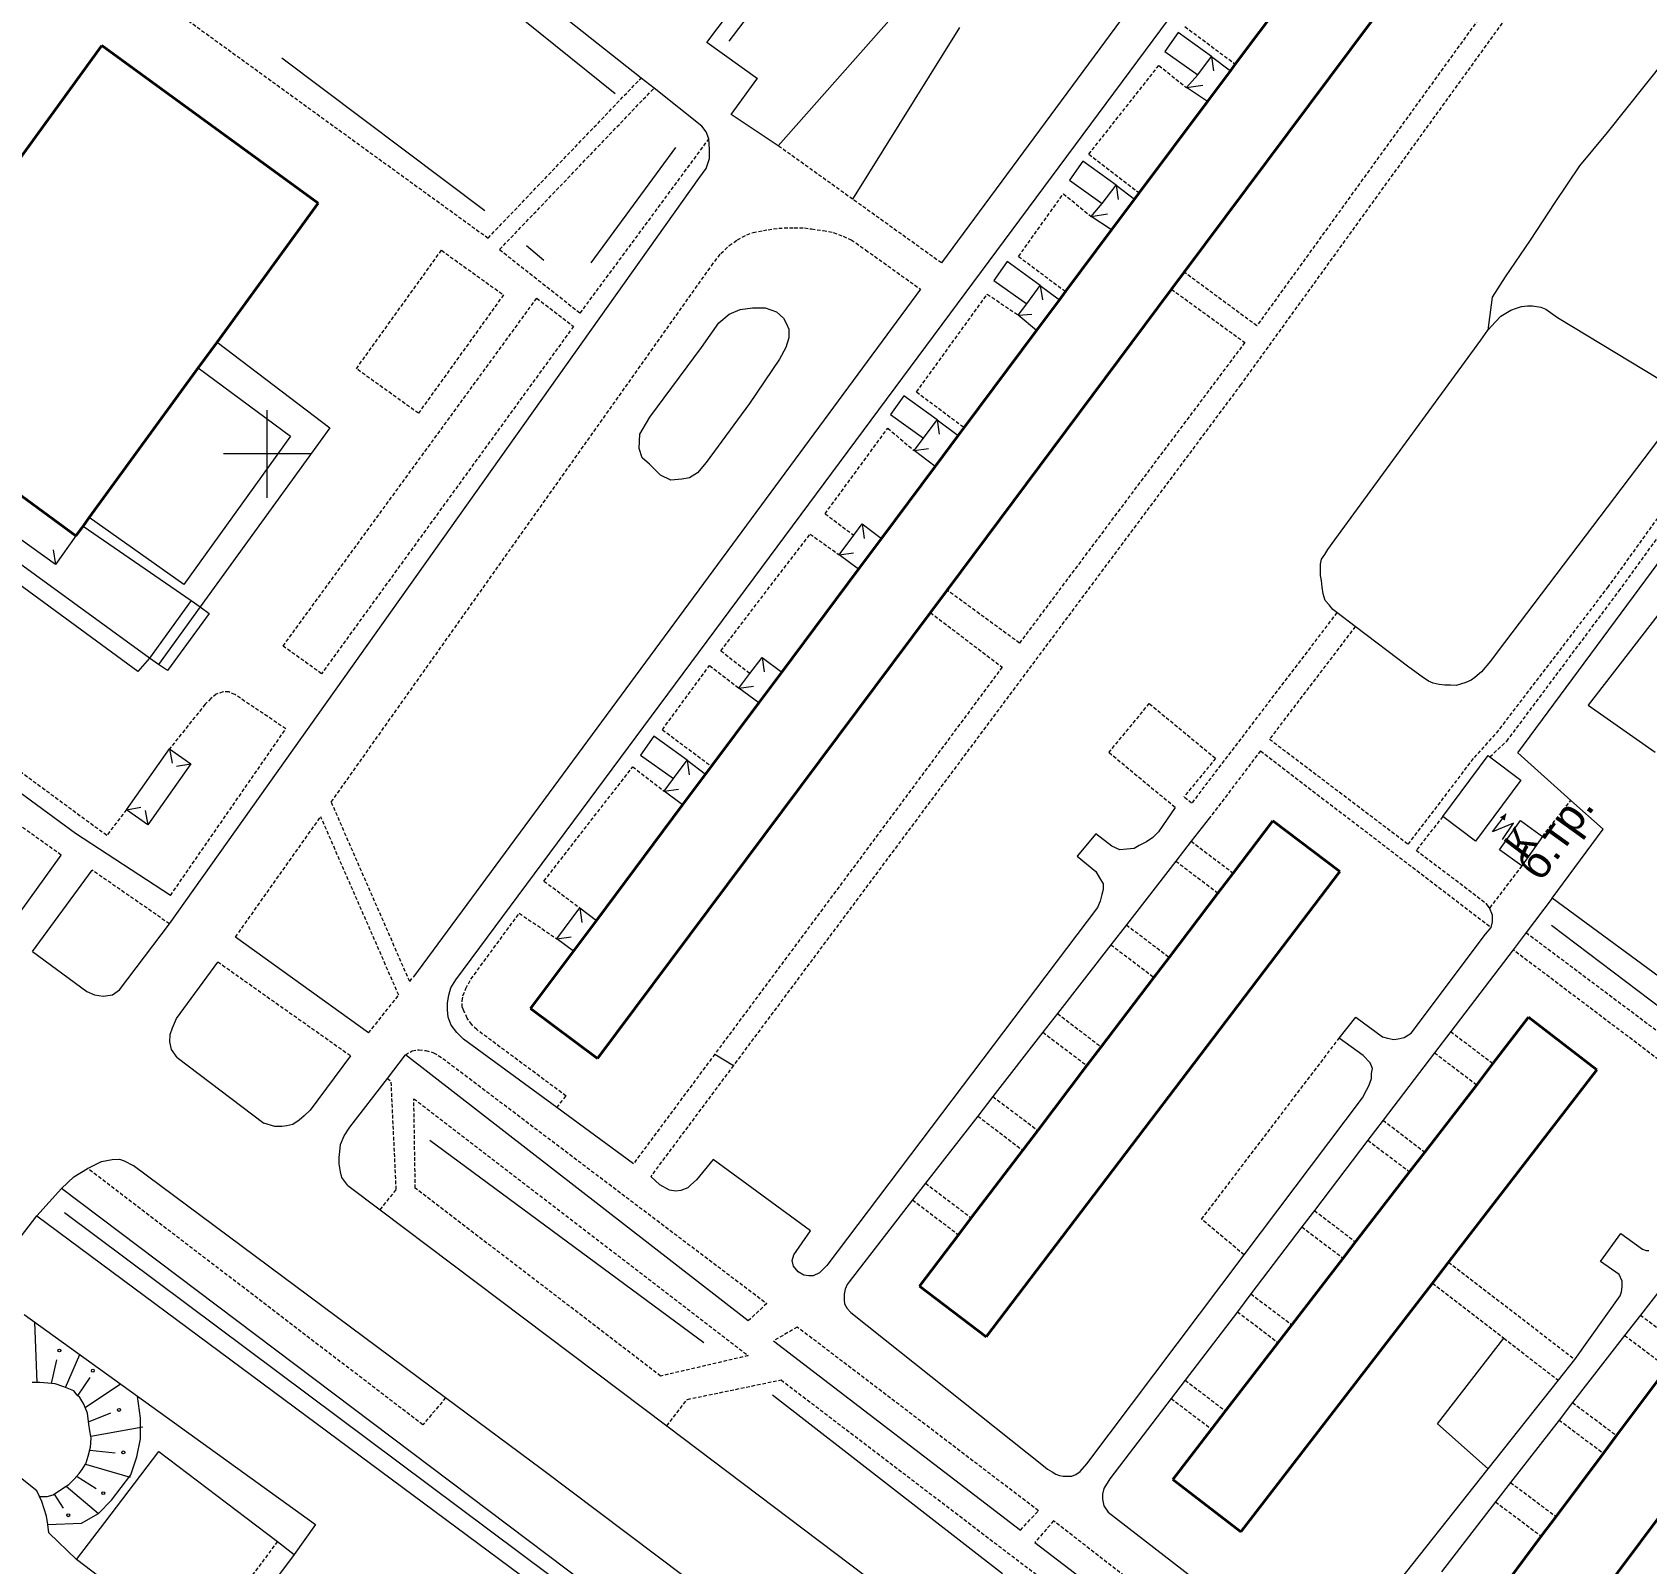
# Model space of a CAD drawing. Extents: x 1000 to 4000, y -5000 to -1000.
# Drawn here: x 1167.8 to 1389.1, y -2352.1 to -2142.2 of the extents above; entities that cross this region are included whole.
import ezdxf
from ezdxf.enums import TextEntityAlignment as Align

# ---------------------------------------------------------------- set-up
doc = ezdxf.new("R2010")
doc.units = 0
doc.header["$MEASUREMENT"] = 0
doc.linetypes.add('DASHED', pattern=[0.75, 0.5, -0.25])
for name, color, linetype in [('1', 7, 'CONTINUOUS'), ('11', 7, 'CONTINUOUS'), ('16', 7, 'CONTINUOUS'), ('17', 7, 'CONTINUOUS'), ('24', 7, 'CONTINUOUS'), ('25', 7, 'CONTINUOUS'), ('37', 7, 'CONTINUOUS'), ('40', 7, 'CONTINUOUS'), ('6', 7, 'CONTINUOUS'), ('7', 7, 'CONTINUOUS')]:
    doc.layers.add(name, color=color, linetype=linetype)
doc.styles.get("Standard").update_dxf_attribs({"font": 'txt', "height": 0.2})

msp = doc.modelspace()

# ---------------------------------------------------------------- linework, layer by layer
at = {"layer": '1', "color": 253, "linetype": 'Continuous', "lineweight": 0}
for p, q in [((1200, -2206.06), (1200, -2194.02)), ((1205.96, -2200), (1194.04, -2200))]:
    msp.add_line(p, q, dxfattribs=at)
at = {"layer": '11', "color": 253, "linetype": 'Continuous', "lineweight": 0}
for p, q in [((1270.07, -2157.81), (1292.95, -2131.93)), ((1371.41, -2240.99), (1436.07, -2153.61)), ((1368.38, -2181.91), (1369.08, -2181.14)), ((1369.08, -2181.14), (1369.77, -2180.73)), ((1369.77, -2180.73), (1370.47, -2180.31)), ((1370.47, -2180.31), (1371.23, -2180.03)), ((1371.23, -2180.03), (1371.93, -2179.82)), ((1371.93, -2179.82), (1372.76, -2179.75)), ((1372.76, -2179.75), (1373.46, -2179.75)), ((1373.46, -2179.75), (1374.57, -2179.89)), ((1374.57, -2179.89), (1375.27, -2180.17)), ((1375.27, -2180.17), (1376.87, -2181.35)), ((1376.87, -2181.35), (1388.89, -2188.59)), ((1366.36, -2184.42), (1367.31, -2183.06)), ((1367.31, -2183.06), (1368.38, -2181.91)), ((1346.35, -2211.8), (1366.36, -2184.42)), ((1190.56, -2188.24), (1203.19, -2197.58)), ((1388.89, -2188.59), (1390.63, -2189.64)), ((1203.19, -2197.58), (1188.57, -2217.92)), ((1390.7, -2198.06), (1368.61, -2227.17)), ((1188.57, -2217.92), (1175.62, -2208.74)), ((1345.37, -2213.12), (1346.35, -2211.8)), ((1344.4, -2215.14), (1344.54, -2214.45)), ((1344.54, -2214.45), (1344.96, -2213.82)), ((1344.96, -2213.82), (1345.37, -2213.12)), ((1344.4, -2216.12), (1344.4, -2215.14)), ((1344.4, -2216.68), (1344.4, -2216.12)), ((1344.54, -2217.37), (1344.4, -2216.68)), ((1344.61, -2218.28), (1344.54, -2217.37)), ((1344.75, -2219.18), (1344.61, -2218.28)), ((1345.03, -2220.09), (1344.75, -2219.18)), ((1345.58, -2220.72), (1345.03, -2220.09)), ((1346.07, -2221.34), (1345.58, -2220.72)), ((1346.63, -2221.77), (1346.07, -2221.34)), ((1349.15, -2223.68), (1346.63, -2221.77)), ((1356.49, -2229.26), (1349.15, -2223.68)), ((1368.61, -2227.17), (1367.7, -2228.43)), ((1358.3, -2230.59), (1356.49, -2229.26)), ((1366.44, -2229.89), (1365.54, -2230.66)), ((1367.7, -2228.43), (1366.44, -2229.89)), ((1359.21, -2231.14), (1358.3, -2230.59)), ((1359.83, -2231.42), (1359.21, -2231.14)), ((1360.67, -2231.63), (1359.83, -2231.42)), ((1361.43, -2231.7), (1360.67, -2231.63)), ((1362.2, -2231.7), (1361.43, -2231.7)), ((1362.97, -2231.77), (1362.2, -2231.7)), ((1363.59, -2231.56), (1362.97, -2231.77)), ((1364.29, -2231.35), (1363.59, -2231.56)), ((1365.05, -2231.01), (1364.29, -2231.35)), ((1365.54, -2230.66), (1365.05, -2231.01)), ((1378.7, -2247.5), (1371.41, -2240.99)), ((1383.11, -2251.44), (1378.7, -2247.5)), ((1376.16, -2260.88), (1383.11, -2251.44)), ((1394.24, -2274.21), (1376.16, -2260.88)), ((1168.44, -2342.1), (1159.74, -2335.2)), ((1177.75, -2346.43), (1185.15, -2336.7)), ((1185.15, -2336.7), (1197.09, -2345.78)), ((1168.8, -2342.91), (1168.44, -2342.1)), ((1169.1, -2343.59), (1168.8, -2342.91)), ((1169.76, -2345.58), (1169.1, -2343.59)), ((1169.93, -2346.74), (1169.76, -2345.58)), ((1170.09, -2347.89), (1169.93, -2346.74)), ((1173.89, -2351.51), (1177.75, -2346.43)), ((1197.09, -2345.78), (1201.41, -2349.07)), ((1201.41, -2349.07), (1203.73, -2350.84)), ((1190.28, -2363.99), (1173.89, -2351.51)), ((1203.73, -2350.84), (1201.13, -2354.27))]:
    msp.add_line(p, q, dxfattribs=at)
at = {"layer": '16', "color": 253, "linetype": 'Continuous', "lineweight": 0}
for p, q in [((1367.98, -2251.81), (1369.85, -2249.33)), ((1368.9, -2254.26), (1371.78, -2250.26)), ((1371.78, -2250.26), (1374.82, -2252.44)), ((1370.83, -2250.61), (1367.98, -2251.81)), ((1369.33, -2252.86), (1370.83, -2250.61)), ((1374.82, -2252.44), (1371.98, -2256.47)), ((1371.98, -2256.47), (1368.9, -2254.26))]:
    msp.add_line(p, q, dxfattribs=at)
msp.add_solid([(1369.85, -2249.33), (1369.63, -2250.27), (1368.99, -2249.81)], dxfattribs=at)
at = {"layer": '24', "color": 253, "linetype": 'Continuous', "lineweight": 0}
for p, q in [((1251.26, -2148.51), (1198.2, -2106.59)), ((1225.89, -2272.09), (1350.29, -2104.47)), ((1260.25, -2143.65), (1277.19, -2121.24)), ((1328.95, -2124.4), (1292.42, -2173.85)), ((1267.23, -2148.63), (1260.25, -2143.65)), ((1324.88, -2142.28), (1323.05, -2144.87)), ((1329.44, -2145.56), (1324.88, -2142.28)), ((1323.05, -2144.87), (1327.56, -2148.08)), ((1253.03, -2149.9), (1251.26, -2148.51)), ((1263.59, -2153.5), (1267.14, -2148.66)), ((1267.14, -2148.66), (1267.23, -2148.63)), ((1259.59, -2155.09), (1253.03, -2149.9)), ((1260.18, -2155.88), (1259.59, -2155.09)), ((1270.07, -2157.81), (1263.59, -2153.5)), ((1260.55, -2156.86), (1260.18, -2155.88)), ((1260.65, -2158.25), (1260.55, -2156.86)), ((1260.18, -2160.92), (1260.62, -2159.53)), ((1260.62, -2159.53), (1260.65, -2158.25)), ((1259.19, -2162.3), (1260.18, -2160.92)), ((1311.81, -2159.91), (1309.97, -2162.51)), ((1316.36, -2163.2), (1311.81, -2159.91)), ((1186.62, -2264.42), (1259.19, -2162.3)), ((1309.97, -2162.51), (1314.48, -2165.72)), ((1301.43, -2173.65), (1299.6, -2176.25)), ((1305.98, -2176.94), (1301.43, -2173.65)), ((1299.6, -2176.25), (1304.11, -2179.46)), ((1289.54, -2177.43), (1220.05, -2271.67)), ((1193.14, -2184.71), (1208.61, -2196.47)), ((1287.27, -2192.04), (1285.44, -2194.64)), ((1291.83, -2195.33), (1287.27, -2192.04)), ((1285.44, -2194.64), (1289.95, -2197.85)), ((1208.61, -2196.47), (1190.84, -2220.99)), ((1183.89, -2228.03), (1159.24, -2210.11)), ((1174.77, -2209.9), (1189.6, -2220.09)), ((1182.27, -2229.83), (1157.73, -2211.87)), ((1189.6, -2220.09), (1190.84, -2220.99)), ((1183.89, -2228.03), (1182.27, -2229.83)), ((1173.73, -2252.02), (1148.1, -2233.22)), ((1253.01, -2238.71), (1251.18, -2241.31)), ((1257.57, -2242), (1253.01, -2238.71)), ((1251.18, -2241.31), (1255.69, -2244.52)), ((1361.13, -2249.71), (1367.37, -2241.36)), ((1367.37, -2241.36), (1367.6, -2241.53)), ((1367.6, -2241.53), (1371.86, -2244.71)), ((1371.86, -2244.71), (1365.62, -2253.07)), ((1324.45, -2248.47), (1322.2, -2251.8)), ((1329.19, -2249.87), (1326.67, -2253.1)), ((1365.62, -2253.07), (1361.13, -2249.71)), ((1186.76, -2260.53), (1173.73, -2252.02)), ((1313.6, -2252.09), (1311.03, -2255.16)), ((1315.77, -2253.77), (1313.6, -2252.09)), ((1321.4, -2252.59), (1320.52, -2253.18)), ((1322.2, -2251.8), (1321.4, -2252.59)), ((1316.86, -2254.27), (1315.77, -2253.77)), ((1317.85, -2254.17), (1316.86, -2254.27)), ((1318.84, -2254.07), (1317.85, -2254.17)), ((1319.53, -2253.68), (1318.84, -2254.07)), ((1320.52, -2253.18), (1319.53, -2253.68)), ((1326.67, -2253.1), (1324.56, -2255.82)), ((1164.18, -2265.55), (1171.78, -2254.99)), ((1167.84, -2268.22), (1176.02, -2257.07)), ((1311.03, -2255.16), (1313.6, -2257.24)), ((1324.56, -2255.82), (1317.78, -2264.55)), ((1313.6, -2257.24), (1314.09, -2258.13)), ((1314.09, -2258.13), (1314.59, -2258.92)), ((1314.59, -2258.92), (1314.59, -2259.71)), ((1314.19, -2261.29), (1313.8, -2262.18)), ((1314.39, -2260.4), (1314.19, -2261.29)), ((1314.59, -2259.71), (1314.39, -2260.4)), ((1376.16, -2260.88), (1372.56, -2265.61)), ((1313.8, -2262.18), (1276.73, -2311.25)), ((1367.57, -2262.24), (1367.11, -2261.61)), ((1367.96, -2263.22), (1367.57, -2262.24)), ((1367.96, -2264.12), (1367.96, -2263.22)), ((1179.79, -2273.46), (1186.62, -2264.42)), ((1317.78, -2264.55), (1315.66, -2267.28)), ((1356.83, -2279.39), (1367.02, -2265.82)), ((1367.02, -2265.82), (1367.77, -2264.91)), ((1367.77, -2264.91), (1367.96, -2264.12)), ((1372.56, -2265.61), (1370.77, -2267.96)), ((1213.91, -2279.37), (1195.67, -2266.22)), ((1315.66, -2267.28), (1308.33, -2276.71)), ((1370.77, -2267.96), (1362.23, -2279.17)), ((1167.84, -2268.22), (1175.3, -2273.71)), ((1187.6, -2277.37), (1193.23, -2269.66)), ((1225.2, -2273.18), (1225.89, -2272.09)), ((1175.3, -2273.71), (1176.34, -2274.15)), ((1176.34, -2274.15), (1177.55, -2274.32)), ((1177.55, -2274.32), (1178.81, -2274.15)), ((1178.81, -2274.15), (1179.79, -2273.46)), ((1224.71, -2275.26), (1224.91, -2274.17)), ((1224.91, -2274.17), (1225.2, -2273.18)), ((1224.72, -2276.2), (1224.71, -2275.26)), ((1224.82, -2277.19), (1224.72, -2276.2)), ((1308.33, -2276.71), (1306.34, -2279.27)), ((1186.72, -2279.59), (1187.01, -2278.66)), ((1187.01, -2278.66), (1187.6, -2277.37)), ((1225.23, -2278.3), (1224.82, -2277.19)), ((1226.02, -2279.29), (1225.23, -2278.3)), ((1346.95, -2280.08), (1349.22, -2277.22)), ((1349.22, -2277.22), (1352.87, -2279.89)), ((1362.23, -2279.17), (1360.01, -2282.08)), ((1186.66, -2280.59), (1186.72, -2279.59)), ((1186.91, -2281.62), (1186.66, -2280.59)), ((1226.93, -2280.2), (1226.02, -2279.29)), ((1239.72, -2289.59), (1226.93, -2280.2)), ((1306.34, -2279.27), (1299.49, -2288.08)), ((1350.21, -2282.46), (1346.95, -2280.08)), ((1352.87, -2279.89), (1353.57, -2280.08)), ((1353.57, -2280.08), (1354.45, -2280.28)), ((1354.45, -2280.28), (1355.05, -2280.18)), ((1355.05, -2280.18), (1355.84, -2279.98)), ((1355.84, -2279.98), (1356.83, -2279.39)), ((1187.65, -2282.74), (1186.91, -2281.62)), ((1187.65, -2282.74), (1199.54, -2291.71)), ((1211.41, -2282.51), (1205.88, -2289.93)), ((1216.48, -2285.59), (1218.95, -2282.37)), ((1265.92, -2318.82), (1218.95, -2282.37)), ((1261.37, -2282.26), (1263.92, -2283.82)), ((1351.19, -2283.45), (1350.21, -2282.46)), ((1351.49, -2284.24), (1351.19, -2283.45)), ((1360.01, -2282.08), (1352.96, -2291.34)), ((1211.34, -2292.26), (1216.48, -2285.59)), ((1351, -2286.61), (1351.39, -2285.62)), ((1351.39, -2284.93), (1351.49, -2284.24)), ((1351.39, -2285.62), (1351.39, -2284.93)), ((1350.12, -2288.27), (1350.7, -2287.2)), ((1350.7, -2287.2), (1351, -2286.61)), ((1205.88, -2289.93), (1205.09, -2290.72)), ((1250.21, -2297.29), (1239.72, -2289.59)), ((1299.49, -2288.08), (1297.41, -2290.76)), ((1333.91, -2309.78), (1350.12, -2288.27)), ((1201.04, -2292.21), (1199.54, -2291.71)), ((1202.02, -2292.21), (1201.04, -2292.21)), ((1202.71, -2292.11), (1202.02, -2292.21)), ((1203.51, -2291.91), (1202.71, -2292.11)), ((1204.39, -2291.32), (1203.51, -2291.91)), ((1205.09, -2290.72), (1204.39, -2291.32)), ((1210.55, -2293.45), (1211.34, -2292.26)), ((1297.41, -2290.76), (1290.26, -2299.96)), ((1352.96, -2291.34), (1350.88, -2294.07)), ((1209.96, -2295.62), (1210.06, -2294.64)), ((1210.06, -2294.64), (1210.55, -2293.45)), ((1350.88, -2294.07), (1343.55, -2303.7)), ((1177.29, -2297), (1178.78, -2296.73)), ((1178.78, -2296.73), (1179.78, -2296.67)), ((1179.78, -2296.67), (1180.42, -2296.91)), ((1180.42, -2296.91), (1181.66, -2297.51)), ((1209.86, -2296.42), (1209.96, -2295.62)), ((1209.86, -2297.31), (1209.86, -2296.42)), ((1261.12, -2296.71), (1258.87, -2299.48)), ((1274.46, -2306.5), (1261.12, -2296.71)), ((1171.83, -2300.69), (1173.53, -2299.1)), ((1173.53, -2299.1), (1175.39, -2297.92)), ((1175.39, -2297.92), (1177.29, -2297)), ((1224.46, -2329.37), (1181.66, -2297.51)), ((1210.06, -2298.39), (1209.86, -2297.31)), ((1210.26, -2299.19), (1210.06, -2298.39)), ((1253.85, -2300.17), (1252.59, -2299.02)), ((1168.45, -2304.43), (1171.83, -2300.69)), ((1262.81, -2369.28), (1171.83, -2300.69)), ((1211.07, -2300.25), (1210.26, -2299.19)), ((1211.07, -2300.25), (1215.51, -2303.6)), ((1255.14, -2300.91), (1253.85, -2300.17)), ((1256, -2301.06), (1255.14, -2300.91)), ((1256.72, -2300.96), (1256, -2301.06)), ((1257.66, -2300.57), (1256.72, -2300.96)), ((1258.08, -2300.17), (1257.66, -2300.57)), ((1258.87, -2299.48), (1258.08, -2300.17)), ((1290.26, -2299.96), (1288.48, -2302.25)), ((1288.48, -2302.25), (1279.78, -2313.45)), ((1161.14, -2313.91), (1168.45, -2304.43)), ((1168.45, -2304.43), (1260.23, -2372.51)), ((1215.51, -2303.6), (1254.78, -2333.2)), ((1343.55, -2303.7), (1341.84, -2305.95)), ((1272.19, -2309.77), (1274.46, -2306.5)), ((1341.84, -2305.95), (1334.85, -2315.12)), ((1382.77, -2310.69), (1385.54, -2306.83)), ((1385.54, -2306.83), (1388.5, -2309.01)), ((1271.99, -2310.56), (1272.19, -2309.77)), ((1312.36, -2338.39), (1333.91, -2309.78)), ((1395.12, -2309.16), (1388.23, -2318.03)), ((1388.5, -2309.01), (1389, -2309.2)), ((1389, -2309.2), (1389.39, -2309.2)), ((1272.15, -2311.33), (1271.99, -2310.56)), ((1272.79, -2312.09), (1272.15, -2311.33)), ((1273.57, -2312.54), (1272.79, -2312.09)), ((1275.73, -2312.22), (1274.85, -2312.64)), ((1276.73, -2311.25), (1275.73, -2312.22)), ((1385.34, -2312.47), (1382.77, -2310.69)), ((1274.26, -2312.64), (1273.57, -2312.54)), ((1274.85, -2312.64), (1274.26, -2312.64)), ((1279.22, -2314.46), (1279.09, -2315.17)), ((1279.51, -2313.86), (1279.22, -2314.46)), ((1279.78, -2313.45), (1279.51, -2313.86)), ((1385.74, -2313.36), (1385.34, -2312.47)), ((1385.64, -2314.84), (1385.74, -2314.15)), ((1385.74, -2314.15), (1385.74, -2313.36)), ((1279.09, -2315.17), (1279.09, -2315.94)), ((1279.09, -2315.94), (1279.14, -2316.49)), ((1279.14, -2316.49), (1279.5, -2317.14)), ((1334.85, -2315.12), (1332.99, -2317.57)), ((1379.25, -2324.11), (1385.45, -2315.41)), ((1385.45, -2315.41), (1385.64, -2314.84)), ((1166.71, -2317.93), (1182.22, -2329.13)), ((1279.5, -2317.14), (1280, -2317.69)), ((1280, -2317.69), (1306.41, -2338.68)), ((1332.99, -2317.57), (1325.83, -2326.95)), ((1388.23, -2318.03), (1386.07, -2320.82)), ((1386.07, -2320.82), (1378.93, -2330.02)), ((1269.41, -2321.56), (1303.25, -2347.51)), ((1376.99, -2326.96), (1379.25, -2324.11)), ((1325.83, -2326.95), (1323.92, -2329.46)), ((1367.36, -2339.1), (1376.99, -2326.96)), ((1182.22, -2329.13), (1206.62, -2346.74)), ((1237.57, -2339.12), (1224.46, -2329.37)), ((1323.92, -2329.46), (1315.52, -2340.49)), ((1378.93, -2330.02), (1377.08, -2332.41)), ((1254.78, -2333.2), (1311.2, -2375.75)), ((1377.08, -2332.41), (1370.44, -2340.97)), ((1306.41, -2338.68), (1306.97, -2339.13)), ((1311.42, -2339.48), (1312.36, -2338.39)), ((1279.31, -2370.44), (1237.57, -2339.12)), ((1306.97, -2339.13), (1307.62, -2339.53)), ((1307.62, -2339.53), (1308.11, -2339.82)), ((1308.11, -2339.82), (1308.61, -2340.02)), ((1308.61, -2340.02), (1309.1, -2340.12)), ((1309.1, -2340.12), (1309.44, -2340.12)), ((1309.44, -2340.12), (1309.94, -2340.12)), ((1309.94, -2340.12), (1310.28, -2340.12)), ((1310.28, -2340.12), (1310.83, -2339.87)), ((1310.83, -2339.87), (1311.42, -2339.48)), ((1315.52, -2340.49), (1314.68, -2341.78)), ((1346.57, -2365.3), (1367.36, -2339.1)), ((1370.44, -2340.97), (1368.38, -2343.63)), ((1314.68, -2341.78), (1314.49, -2342.57)), ((1314.49, -2342.57), (1314.49, -2343.26)), ((1314.49, -2343.26), (1314.68, -2344.15)), ((1314.68, -2344.15), (1315.28, -2345.04)), ((1315.28, -2345.04), (1341.13, -2365)), ((1368.38, -2343.63), (1360.96, -2353.19)), ((1206.62, -2346.74), (1203.73, -2350.84)), ((1173.89, -2351.51), (1170.09, -2347.89)), ((1305.23, -2349.19), (1363.24, -2393.51))]:
    msp.add_line(p, q, dxfattribs=at)
at = {"layer": '24', "color": 253, "linetype": 'DASHED', "lineweight": 0}
for p, q in [((1385.8, -2113.12), (1335.65, -2182.47)), ((1388.17, -2114.86), (1333.45, -2190.53)), ((1175.24, -2130.54), (1230.28, -2170.44)), ((1325.8, -2141.46), (1332.7, -2146.61)), ((1230.28, -2170.44), (1251.26, -2148.51)), ((1312.63, -2158.95), (1322.24, -2146.78)), ((1322.24, -2146.78), (1326.01, -2149.83)), ((1383.76, -2218.34), (1434.11, -2148.4)), ((1231.86, -2172.02), (1253.03, -2149.9)), ((1385.29, -2218.83), (1435.55, -2149.45)), ((1242.92, -2180.73), (1260.55, -2156.86)), ((1280.26, -2165.12), (1270.07, -2157.81)), ((1312.63, -2158.95), (1319.54, -2164.25)), ((1292.42, -2173.85), (1280.26, -2165.12)), ((1303, -2172.96), (1309.14, -2164.37)), ((1309.14, -2164.37), (1312.94, -2167.47)), ((1263.35, -2171.47), (1264.46, -2170.68)), ((1264.46, -2170.68), (1265.74, -2169.99)), ((1265.74, -2169.99), (1266.61, -2169.69)), ((1266.61, -2169.69), (1268.02, -2169.4)), ((1268.02, -2169.4), (1268.68, -2169.3)), ((1268.68, -2169.3), (1269.4, -2169.2)), ((1269.4, -2169.2), (1270.12, -2169.1)), ((1270.12, -2169.1), (1270.86, -2169.05)), ((1270.86, -2169.05), (1272.24, -2169.05)), ((1272.24, -2169.05), (1273.67, -2169.05)), ((1273.67, -2169.05), (1274.63, -2169.2)), ((1274.63, -2169.2), (1276.21, -2169.4)), ((1276.21, -2169.4), (1277.6, -2169.69)), ((1277.6, -2169.69), (1278.98, -2170.19)), ((1278.98, -2170.19), (1280.07, -2170.68)), ((1280.07, -2170.68), (1282.04, -2172.07)), ((1212.23, -2188.34), (1223.89, -2172.12)), ((1223.89, -2172.12), (1232.4, -2178.23)), ((1231.86, -2172.02), (1242.92, -2180.73)), ((1260.9, -2174.24), (1262.19, -2172.56)), ((1262.19, -2172.56), (1263.35, -2171.47)), ((1282.04, -2172.07), (1289.54, -2177.43)), ((1303, -2172.96), (1309.45, -2177.77)), ((1208.79, -2247.72), (1260.9, -2174.24)), ((1335.65, -2182.47), (1325.71, -2175.12)), ((1202.19, -2226.35), (1236.96, -2178.68)), ((1232.4, -2178.23), (1220.74, -2194.45)), ((1236.96, -2178.68), (1242, -2182.54)), ((1289.02, -2191.53), (1298.71, -2178.13)), ((1298.71, -2178.13), (1302.95, -2181)), ((1323.97, -2177.46), (1334.01, -2184.75)), ((1242, -2182.54), (1207.46, -2230.14)), ((1334.01, -2184.75), (1303.12, -2225.95)), ((1220.74, -2194.45), (1212.23, -2188.34)), ((1333.45, -2190.53), (1263.92, -2283.82)), ((1289.02, -2191.53), (1295.55, -2196.4)), ((1276.48, -2208.22), (1285.07, -2196.5)), ((1285.07, -2196.5), (1288.67, -2199.56)), ((1276.48, -2208.22), (1280.41, -2211.16)), ((1262.19, -2226.99), (1274.43, -2211.01)), ((1274.43, -2211.01), (1278.4, -2213.84)), ((1303.12, -2225.95), (1293.2, -2218.68)), ((1368.53, -2238.27), (1383.76, -2218.34)), ((1369.92, -2239.39), (1385.29, -2218.83)), ((1290.91, -2221.76), (1300.75, -2229.24)), ((1346.63, -2221.77), (1326.72, -2247.89)), ((1349.15, -2223.68), (1337.4, -2239.1)), ((1207.46, -2230.14), (1202.19, -2226.35)), ((1262.19, -2226.99), (1266.18, -2230.11)), ((1254.18, -2237.81), (1260.63, -2229.03)), ((1260.63, -2229.03), (1264.68, -2232.13)), ((1300.75, -2229.24), (1261.37, -2282.26)), ((1171.78, -2254.99), (1139.75, -2232.15)), ((1178.01, -2252.31), (1149.47, -2231.28)), ((1193.97, -2232.64), (1193.04, -2232.93)), ((1194.77, -2232.64), (1193.97, -2232.64)), ((1195.58, -2233), (1194.77, -2232.64)), ((1191.51, -2234.32), (1186.64, -2240.42)), ((1192.3, -2233.53), (1191.51, -2234.32)), ((1193.04, -2232.93), (1192.3, -2233.53)), ((1202.57, -2237.69), (1195.58, -2233)), ((1315.37, -2240.95), (1320.92, -2234.23)), ((1320.92, -2234.23), (1330.01, -2241.74)), ((1186.76, -2260.53), (1202.57, -2237.69)), ((1254.18, -2237.81), (1260.9, -2242.82)), ((1337.4, -2239.1), (1356.42, -2253.51)), ((1365.47, -2241.62), (1368.53, -2238.27)), ((1324.45, -2248.47), (1315.37, -2240.95)), ((1336.16, -2240.72), (1329.19, -2249.87)), ((1336.16, -2240.72), (1367.77, -2264.91)), ((1367.6, -2241.53), (1369.92, -2239.39)), ((1237.95, -2258.56), (1250.12, -2242.89)), ((1250.12, -2242.89), (1254.41, -2246.23)), ((1330.01, -2241.74), (1325.65, -2247.02)), ((1356.42, -2253.51), (1365.47, -2241.62)), ((1219.54, -2272.31), (1208.79, -2247.72)), ((1326.72, -2247.89), (1325.65, -2247.02)), ((1374.82, -2252.44), (1378.7, -2247.5)), ((1180.72, -2248.78), (1178.01, -2252.31)), ((1195.67, -2266.22), (1207.35, -2249.74)), ((1218.04, -2274.18), (1207.35, -2249.74)), ((1361.13, -2249.71), (1357.51, -2254.33)), ((1326.67, -2253.1), (1332.41, -2257.46)), ((1357.51, -2254.33), (1367.11, -2261.61)), ((1186.62, -2264.42), (1176.02, -2257.07)), ((1324.56, -2255.82), (1330.33, -2260.2)), ((1371.98, -2256.47), (1367.57, -2262.24)), ((1237.95, -2258.56), (1242.87, -2262.23)), ((1227.94, -2271.99), (1234.56, -2262.97)), ((1234.56, -2262.97), (1239.71, -2266.46)), ((1317.78, -2264.55), (1323.65, -2269.01)), ((1372.56, -2265.61), (1390.44, -2279.01)), ((1315.66, -2267.28), (1321.56, -2271.76)), ((1404.49, -2293.42), (1370.77, -2267.96)), ((1211.41, -2282.51), (1193.23, -2269.66)), ((1219.54, -2272.31), (1220.05, -2271.67)), ((1227.25, -2273.28), (1227.94, -2271.99)), ((1213.91, -2279.37), (1218.04, -2274.18)), ((1226.75, -2274.96), (1226.85, -2274.26)), ((1226.85, -2274.26), (1227.25, -2273.28)), ((1226.75, -2275.85), (1226.75, -2274.96)), ((1226.95, -2276.34), (1226.75, -2275.85)), ((1227.44, -2277.33), (1226.95, -2276.34)), ((1308.33, -2276.71), (1314.33, -2281.27)), ((1228.04, -2278.22), (1227.44, -2277.33)), ((1228.73, -2278.91), (1228.04, -2278.22)), ((1240.98, -2288.01), (1228.73, -2278.91)), ((1362.23, -2279.17), (1368.02, -2283.57)), ((1306.34, -2279.27), (1312.37, -2283.85)), ((1328.08, -2304.89), (1346.95, -2280.08)), ((1218.95, -2282.37), (1219.87, -2281.82)), ((1219.87, -2281.82), (1220.81, -2281.67)), ((1220.81, -2281.67), (1221.74, -2281.78)), ((1221.74, -2281.78), (1222.82, -2282.07)), ((1222.82, -2282.07), (1224.1, -2282.86)), ((1224.1, -2282.86), (1268.49, -2316.44)), ((1261.37, -2282.26), (1250.21, -2297.29)), ((1360.01, -2282.08), (1365.79, -2286.47)), ((1216.48, -2285.59), (1217.01, -2286)), ((1263.92, -2283.82), (1252.59, -2299.02)), ((1217.69, -2300.84), (1217.01, -2286)), ((1239.72, -2289.59), (1240.98, -2288.01)), ((1220.11, -2288.38), (1265.95, -2323.59)), ((1220.31, -2300.64), (1220.11, -2288.38)), ((1299.49, -2288.08), (1305.63, -2292.73)), ((1297.41, -2290.76), (1303.57, -2295.44)), ((1352.96, -2291.34), (1358.68, -2295.69)), ((1350.88, -2294.07), (1356.6, -2298.4)), ((1221.35, -2333.07), (1175.39, -2297.92)), ((1215.51, -2303.6), (1217.69, -2300.84)), ((1253.94, -2326.39), (1220.31, -2300.64)), ((1290.26, -2299.96), (1296.52, -2304.72)), ((1288.48, -2302.25), (1294.77, -2307.03)), ((1333.91, -2309.78), (1328.08, -2304.89)), ((1343.55, -2303.7), (1349.2, -2308)), ((1341.84, -2305.95), (1347.48, -2310.23)), ((1361.95, -2310.78), (1379.25, -2324.11)), ((1359.73, -2313.66), (1369.53, -2321.21)), ((1268.49, -2316.44), (1265.92, -2318.82)), ((1334.85, -2315.12), (1340.44, -2319.36)), ((1332.99, -2317.57), (1338.57, -2321.8)), ((1388.23, -2318.03), (1394.05, -2322.39)), ((1272.67, -2319.68), (1269.41, -2321.56)), ((1305.72, -2344.84), (1272.67, -2319.68)), ((1369.53, -2321.21), (1376.99, -2326.96)), ((1386.07, -2320.82), (1391.95, -2325.21)), ((1265.95, -2323.59), (1253.94, -2326.39)), ((1257.6, -2329.58), (1270.44, -2326.91)), ((1270.44, -2326.91), (1361.07, -2395.98)), ((1325.83, -2326.95), (1331.36, -2331.15)), ((1224.46, -2329.37), (1221.35, -2333.07)), ((1254.78, -2333.2), (1257.6, -2329.58)), ((1323.92, -2329.46), (1329.44, -2333.65)), ((1378.93, -2330.02), (1384.97, -2334.53)), ((1377.08, -2332.41), (1383.16, -2336.96)), ((1370.44, -2340.97), (1376.67, -2345.63)), ((1303.25, -2347.51), (1305.72, -2344.84)), ((1368.38, -2343.63), (1374.65, -2348.33)), ((1307.8, -2346.23), (1305.23, -2349.19)), ((1363.05, -2389.25), (1307.8, -2346.23)), ((1201.41, -2349.07), (1190.28, -2363.99))]:
    msp.add_line(p, q, dxfattribs=at)
at = {"layer": '25', "color": 253, "linetype": 'Continuous', "lineweight": 0}
for p, q in [((1189.6, -2220.09), (1183.89, -2228.03)), ((1190.84, -2220.99), (1185.13, -2228.87)), ((1189.6, -2220.09), (1190.84, -2220.99)), ((1190.84, -2220.99), (1192.07, -2221.89)), ((1192.07, -2221.89), (1186.36, -2229.69)), ((1185.13, -2228.87), (1183.89, -2228.03)), ((1186.36, -2229.69), (1185.13, -2228.87))]:
    msp.add_line(p, q, dxfattribs=at)
at = {"layer": '37', "color": 253, "linetype": 'Continuous', "lineweight": 0}
for p, q in [((1168.47, -2327.28), (1168.18, -2318.99)), ((1172.37, -2327.95), (1174.35, -2323.44)), ((1170.44, -2327.4), (1171.16, -2324.15)), ((1168.47, -2327.28), (1167.79, -2327.28)), ((1168.86, -2327.28), (1168.47, -2327.28)), ((1169.93, -2327.36), (1168.86, -2327.28)), ((1170.93, -2327.44), (1169.93, -2327.36)), ((1172.16, -2327.86), (1170.93, -2327.44)), ((1172.37, -2327.95), (1172.16, -2327.86)), ((1174.1, -2329), (1175.74, -2326.56)), ((1175.07, -2330.7), (1179.91, -2327.46)), ((1173.49, -2328.43), (1172.37, -2327.95)), ((1173.98, -2329.01), (1173.49, -2328.43)), ((1174.31, -2329.34), (1173.98, -2329.01)), ((1174.89, -2330.25), (1174.31, -2329.34)), ((1182.65, -2332.16), (1182.22, -2329.13)), ((1175.07, -2330.7), (1174.89, -2330.25)), ((1175.39, -2331.49), (1175.07, -2330.7)), ((1175.55, -2332.98), (1175.39, -2331.49)), ((1175.52, -2332.67), (1178.6, -2331.44)), ((1182.65, -2334.97), (1182.65, -2332.16)), ((1175.72, -2333.89), (1175.55, -2332.98)), ((1175.83, -2334.6), (1175.72, -2333.89)), ((1175.83, -2334.6), (1182.97, -2333.36)), ((1175.47, -2337.36), (1175.8, -2336.12)), ((1175.69, -2336.53), (1179.18, -2336.89)), ((1175.8, -2336.12), (1175.88, -2334.88)), ((1175.88, -2334.88), (1175.83, -2334.6)), ((1182.16, -2337.45), (1182.65, -2334.97)), ((1174.64, -2339.18), (1175.09, -2338.48)), ((1175.09, -2338.48), (1175.22, -2338.27)), ((1175.09, -2338.48), (1181.22, -2340.25)), ((1175.22, -2338.27), (1175.47, -2337.36)), ((1181.33, -2339.93), (1182.16, -2337.45)), ((1172.83, -2341.25), (1173.57, -2340.51)), ((1173.57, -2340.51), (1174.23, -2339.76)), ((1173.96, -2340.14), (1176.55, -2341.78)), ((1174.23, -2339.76), (1174.64, -2339.18)), ((1178.69, -2343.4), (1181.33, -2339.93)), ((1168.87, -2342.91), (1169.85, -2342.91)), ((1169.85, -2342.91), (1170.68, -2342.66)), ((1170.68, -2342.66), (1171.67, -2341.99)), ((1170.8, -2342.55), (1172.06, -2344.51)), ((1171.67, -2341.99), (1172.48, -2341.47)), ((1172.48, -2341.47), (1172.83, -2341.25)), ((1172.48, -2341.47), (1176.89, -2345.21)), ((1174.56, -2346.54), (1176.87, -2345.22)), ((1176.87, -2345.22), (1178.69, -2343.4)), ((1169.93, -2346.74), (1174.56, -2346.54))]:
    msp.add_line(p, q, dxfattribs=at)
for centre in [(1171.53, -2322.88), (1176.11, -2325.65), (1179.7, -2331.02), (1180.29, -2336.85), (1177.54, -2342.43), (1172.74, -2345.46)]:
    msp.add_circle(centre, 0.2, dxfattribs=at)
at = {"layer": '40', "color": 253, "linetype": 'Continuous', "lineweight": 0}
for p, q in [((1263.33, -2143.47), (1279.48, -2122.19)), ((1226.71, -2133.73), (1247.71, -2150.62)), ((1294.92, -2141.57), (1280.26, -2165.12)), ((1229.85, -2166.69), (1202.04, -2145.77)), ((1391.59, -2146.06), (1383.67, -2155.97)), ((1383.67, -2155.97), (1379.88, -2160.56)), ((1244.44, -2173.84), (1256.02, -2158.04)), ((1379.88, -2160.56), (1376.49, -2165.55)), ((1376.49, -2165.55), (1373.1, -2170.74)), ((1373.1, -2170.74), (1369.71, -2175.74)), ((1235.57, -2171.48), (1237.92, -2173.48)), ((1369.71, -2175.74), (1367.91, -2178.53)), ((1367.91, -2178.53), (1367.31, -2183.06)), ((1261.91, -2182.07), (1263.31, -2180.88)), ((1263.31, -2180.88), (1264.83, -2180.24)), ((1264.83, -2180.24), (1266.55, -2180.02)), ((1266.55, -2180.02), (1268.28, -2180.02)), ((1268.28, -2180.02), (1269.8, -2180.56)), ((1269.8, -2180.56), (1270.77, -2181.43)), ((1270.77, -2181.43), (1271.2, -2182.18)), ((1259.53, -2185.43), (1261.91, -2182.07)), ((1271.2, -2182.18), (1271.52, -2182.94)), ((1271.52, -2182.94), (1271.52, -2184.13)), ((1252.45, -2194.99), (1259.53, -2185.43)), ((1271.09, -2185.43), (1270.23, -2187.05)), ((1271.52, -2184.13), (1271.09, -2185.43)), ((1270.23, -2187.05), (1266.12, -2193.11)), ((1251.1, -2197.33), (1252.45, -2194.99)), ((1266.12, -2193.11), (1260.18, -2201.22)), ((1250.99, -2199.27), (1251.1, -2197.33)), ((1251.43, -2200.57), (1250.99, -2199.27)), ((1252.4, -2201.44), (1251.43, -2200.57)), ((1253.91, -2202.95), (1252.4, -2201.44)), ((1260.18, -2201.22), (1258.99, -2202.63)), ((1255.32, -2203.6), (1253.91, -2202.95)), ((1256.83, -2203.49), (1255.32, -2203.6)), ((1257.91, -2203.28), (1256.83, -2203.49)), ((1258.99, -2202.63), (1257.91, -2203.28)), ((1395.81, -2215.37), (1381.06, -2234.46)), ((1381.06, -2234.46), (1390.24, -2240.87)), ((1376.03, -2264.58), (1391.24, -2276.09)), ((1222.32, -2294.08), (1259.85, -2321.78)), ((1172.24, -2303.95), (1260.93, -2370.22)), ((1360.4, -2332.94), (1369.53, -2321.21)), ((1269.27, -2328.98), (1300.82, -2353.43)), ((1367.36, -2339.1), (1360.4, -2332.94))]:
    msp.add_line(p, q, dxfattribs=at)
at = {"layer": '6', "color": 253, "linetype": 'Continuous', "lineweight": 40}
for p, q in [((1371.04, -2114.38), (1325.71, -2175.12)), ((1332.7, -2146.61), (1339.36, -2137.69)), ((1145.45, -2187.82), (1177.36, -2144.04)), ((1177.36, -2144.04), (1207.02, -2165.66)), ((1328.88, -2151.73), (1332.03, -2147.51)), ((1332.03, -2147.51), (1332.7, -2146.61)), ((1319.54, -2164.25), (1328.88, -2151.73)), ((1207.02, -2165.66), (1193.14, -2184.71)), ((1315.75, -2169.33), (1318.9, -2165.1)), ((1318.9, -2165.1), (1319.54, -2164.25)), ((1309.45, -2177.77), (1315.75, -2169.33)), ((1325.71, -2175.12), (1323.97, -2177.46)), ((1323.97, -2177.46), (1293.2, -2218.68)), ((1305.45, -2183.13), (1308.6, -2178.9)), ((1308.6, -2178.9), (1309.45, -2177.77)), ((1295.55, -2196.4), (1305.45, -2183.13)), ((1193.14, -2184.71), (1190.56, -2188.24)), ((1190.56, -2188.24), (1175.62, -2208.74)), ((1173.8, -2211.23), (1144.15, -2189.61)), ((1294.72, -2197.5), (1295.55, -2196.4)), ((1291.57, -2201.73), (1294.72, -2197.5)), ((1284.21, -2211.59), (1291.57, -2201.73)), ((1174.77, -2209.9), (1173.8, -2211.23)), ((1175.62, -2208.74), (1174.77, -2209.9)), ((1281.05, -2215.82), (1284.21, -2211.59)), ((1270.53, -2229.92), (1281.05, -2215.82)), ((1293.2, -2218.68), (1290.91, -2221.76)), ((1290.91, -2221.76), (1245.3, -2282.88)), ((1267.38, -2234.14), (1270.53, -2229.92)), ((1260.9, -2242.82), (1267.38, -2234.14)), ((1260.1, -2243.9), (1260.9, -2242.82)), ((1256.95, -2248.12), (1260.1, -2243.9)), ((1245.15, -2263.94), (1256.95, -2248.12)), ((1332.41, -2257.46), (1337.87, -2250.28)), ((1337.87, -2250.28), (1347.02, -2257.23)), ((1347.02, -2257.23), (1298.56, -2321.03)), ((1330.33, -2260.2), (1332.41, -2257.46)), ((1323.65, -2269.01), (1330.33, -2260.2)), ((1241.99, -2268.16), (1245.15, -2263.94)), ((1236.12, -2276.03), (1241.99, -2268.16)), ((1321.56, -2271.76), (1323.65, -2269.01)), ((1314.33, -2281.27), (1321.56, -2271.76)), ((1245.3, -2282.88), (1236.12, -2276.03)), ((1368.02, -2283.57), (1372.91, -2277.22)), ((1372.91, -2277.22), (1382.26, -2284.42)), ((1312.37, -2283.85), (1314.33, -2281.27)), ((1365.79, -2286.47), (1368.02, -2283.57)), ((1305.63, -2292.73), (1312.37, -2283.85)), ((1382.26, -2284.42), (1361.95, -2310.78)), ((1358.68, -2295.69), (1365.79, -2286.47)), ((1303.57, -2295.44), (1305.63, -2292.73)), ((1296.52, -2304.72), (1303.57, -2295.44)), ((1356.6, -2298.4), (1358.68, -2295.69)), ((1349.2, -2308), (1356.6, -2298.4)), ((1294.77, -2307.03), (1296.52, -2304.72)), ((1289.41, -2314.08), (1294.77, -2307.03)), ((1347.48, -2310.23), (1349.2, -2308)), ((1417.35, -2310.18), (1369.33, -2374.36)), ((1340.44, -2319.36), (1347.48, -2310.23)), ((1361.95, -2310.78), (1359.73, -2313.66)), ((1298.56, -2321.03), (1289.41, -2314.08)), ((1359.73, -2313.66), (1333.48, -2347.74)), ((1338.57, -2321.8), (1340.44, -2319.36)), ((1331.36, -2331.15), (1338.57, -2321.8)), ((1384.97, -2334.53), (1391.95, -2325.21)), ((1329.44, -2333.65), (1331.36, -2331.15)), ((1324.13, -2340.54), (1329.44, -2333.65)), ((1383.16, -2336.96), (1384.97, -2334.53)), ((1376.67, -2345.63), (1383.16, -2336.96)), ((1333.48, -2347.74), (1324.13, -2340.54)), ((1374.65, -2348.33), (1376.67, -2345.63)), ((1367.4, -2358.02), (1374.65, -2348.33))]:
    msp.add_line(p, q, dxfattribs=at)
at = {"layer": '7', "color": 253, "linetype": 'Continuous', "lineweight": 0}
for p, q in [((1327.56, -2148.08), (1329.44, -2145.56)), ((1329.44, -2145.56), (1329.72, -2147.54)), ((1329.44, -2145.56), (1332.03, -2147.51)), ((1326.01, -2149.83), (1327.56, -2148.08)), ((1326.01, -2149.83), (1328.26, -2149.51)), ((1328.88, -2151.73), (1326.01, -2149.83)), ((1314.48, -2165.72), (1316.36, -2163.2)), ((1316.36, -2163.2), (1316.65, -2165.18)), ((1316.36, -2163.2), (1318.9, -2165.1)), ((1312.94, -2167.47), (1314.48, -2165.72)), ((1312.94, -2167.47), (1315.18, -2167.14)), ((1315.75, -2169.33), (1312.94, -2167.47)), ((1304.11, -2179.46), (1305.98, -2176.94)), ((1305.98, -2176.94), (1306.27, -2178.92)), ((1305.98, -2176.94), (1308.6, -2178.9)), ((1302.95, -2181), (1304.11, -2179.46)), ((1302.95, -2181), (1304.81, -2180.88)), ((1305.45, -2183.13), (1302.95, -2181)), ((1171.01, -2215.16), (1141.11, -2193.87)), ((1289.95, -2197.85), (1291.83, -2195.33)), ((1291.83, -2195.33), (1292.11, -2197.31)), ((1291.83, -2195.33), (1294.72, -2197.5)), ((1288.67, -2199.56), (1289.95, -2197.85)), ((1288.67, -2199.56), (1290.65, -2199.28)), ((1291.57, -2201.73), (1288.67, -2199.56)), ((1280.41, -2211.16), (1281.56, -2209.61)), ((1281.56, -2209.61), (1281.85, -2211.59)), ((1281.56, -2209.61), (1284.21, -2211.59)), ((1173.8, -2211.23), (1171.01, -2215.16)), ((1278.4, -2213.84), (1280.41, -2211.16)), ((1170.67, -2213.18), (1171.01, -2215.16)), ((1278.4, -2213.84), (1280.38, -2213.56)), ((1281.05, -2215.82), (1278.4, -2213.84)), ((1266.18, -2230.11), (1267.84, -2227.9)), ((1267.84, -2227.9), (1268.12, -2229.88)), ((1267.84, -2227.9), (1270.53, -2229.92)), ((1264.68, -2232.13), (1266.18, -2230.11)), ((1264.68, -2232.13), (1266.66, -2231.84)), ((1267.38, -2234.14), (1264.68, -2232.13)), ((1180.72, -2248.78), (1186.64, -2240.42)), ((1186.64, -2240.42), (1186.97, -2242.39)), ((1186.64, -2240.42), (1189.56, -2242.49)), ((1189.56, -2242.49), (1183.64, -2250.85)), ((1187.59, -2242.83), (1189.56, -2242.49)), ((1255.69, -2244.52), (1257.57, -2242)), ((1257.57, -2242), (1257.85, -2243.98)), ((1257.57, -2242), (1260.1, -2243.9)), ((1254.41, -2246.23), (1255.69, -2244.52)), ((1254.41, -2246.23), (1256.39, -2245.94)), ((1256.95, -2248.12), (1254.41, -2246.23)), ((1180.72, -2248.78), (1182.69, -2248.44)), ((1183.64, -2250.85), (1180.72, -2248.78)), ((1183.3, -2248.88), (1183.64, -2250.85)), ((1239.71, -2266.46), (1242.87, -2262.23)), ((1242.87, -2262.23), (1243.16, -2264.21)), ((1242.87, -2262.23), (1245.15, -2263.94)), ((1239.71, -2266.46), (1241.69, -2266.18)), ((1241.99, -2268.16), (1239.71, -2266.46))]:
    msp.add_line(p, q, dxfattribs=at)

# ---------------------------------------------------------------- texts
at = {"layer": '17', "color": 253, "linetype": 'Continuous', "lineweight": 0}
for s, height, rotation, p in [('б.тр.', 4.5, 54.2446, (1376.95, -2252.59)), ('К', 4, 52.7205, (1371.78, -2253.35))]:
    msp.add_text(s, height=height, rotation=rotation, dxfattribs=at).set_placement(p, align=Align.MIDDLE)

doc.saveas('drawing.dxf')
